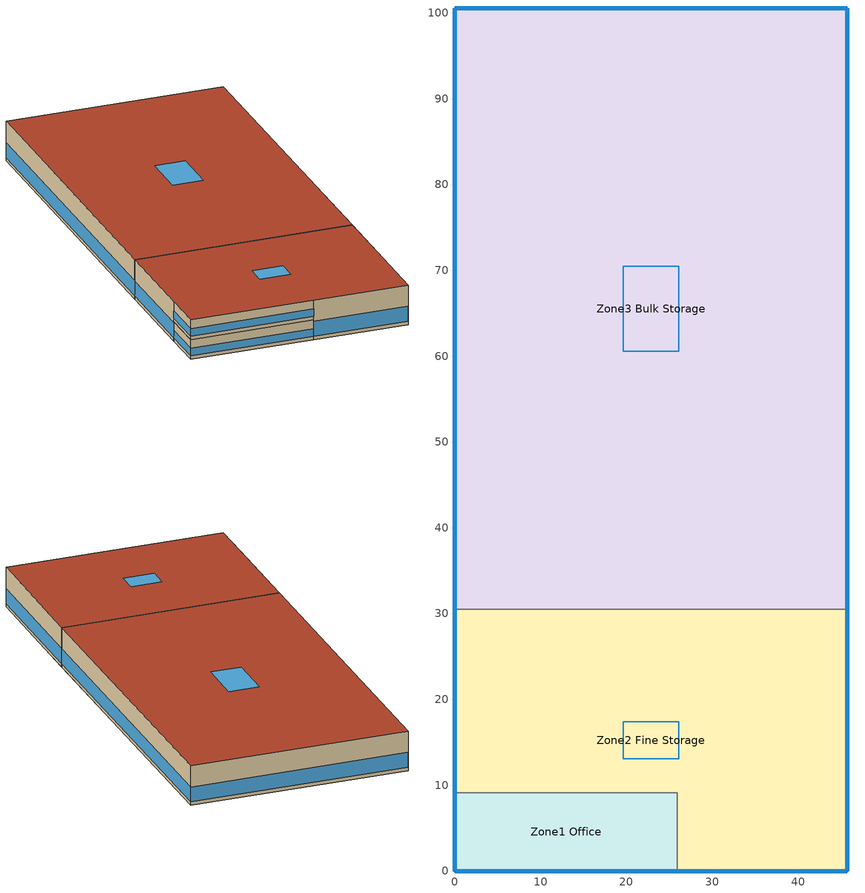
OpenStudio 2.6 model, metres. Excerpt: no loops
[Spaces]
Zone3 Bulk Storage
 floor ground: 45.72,100.58 45.72,30.48 0,30.48 0,100.58 z0
 wall outside: 45.72,30.48 45.72,100.58 0,100.58 0,30.48 z0:8.53
 wall to Zone2 Fine Storage: 45.72,30.48 0,30.48 z0:8.53
 window: 0,100.55 0,30.5 / 45.69,100.58 0.03,100.58 / 45.72,30.5 45.72,100.55 z0.76:3.95
 roof outside: 45.72,30.48 45.72,100.58 0,100.58 0,30.48 z8.53
 skylight: 26.09,60.57 26.09,70.49 19.63,70.49 19.63,60.57 z8.53
Zone2 Fine Storage
 floor to Zone1 Office: 0,0 0,9.14 25.91,9.14 25.91,0 z4.27
 floor ground: 45.72,30.48 45.72,0 25.91,0 25.91,9.14 0,9.14 0,30.48 z0
 wall outside: 0,30.48 0,9.14 / 25.91,0 45.72,0 45.72,30.48 z0:8.53; 0,9.14 0,0 25.91,0 z4.27:8.53
 wall to Zone1 Office: 0,9.14 25.91,9.14 25.91,0 z0:4.27
 window: 25.93,0 45.69,0 / 0,30.45 0,9.17 / 45.72,0.03 45.72,30.45 z0.76:3.95; 0.03,0 25.88,0 z5.03:6.62; 0,9.12 0,0.03 z5.03:6.63
 roof outside: 45.72,0 45.72,30.48 0,30.48 0,0 z8.53
 skylight: 26.09,13.08 26.09,17.39 19.63,17.39 19.63,13.08 z8.53
Zone1 Office
 floor ground: 25.91,9.14 25.91,0 0,0 0,9.14 z0
 wall outside: 0,9.14 0,0 25.91,0 z0:4.27
 window: 0.03,0 25.88,0 / 0,9.12 0,0.03 z0.76:2.36
[Schedule:Day]
NECB-A-Service Water Heating Default|Wkdy Day: 7, 0, 0.05, 8, 0, 0.1, 10, 0, 0.5, 16, 0, 0.9, 17, 0, 0.7, 18, 0, 0.5, 19, 0, 0.3, 22, 0, 0.2, 24, 0, 0.05
NECB-A-Service Water Heating Sat Day; NECB-A-Service Water Heating Sun|Hol Day: 24, 0, 0.05
Sys_4_PSZ_ALL_ST=Warehouse storage area medium to bulky palletized items_FL=Building Story 1_SCH=A Occ Sch Tuesday; Sys_4_PSZ_ALL_ST=Warehouse storage area medium to bulky palletized items_FL=Building Story 1_SCH=A Occ Sch Wednesday; Sys_4_PSZ_ALL_ST=Warehouse storage area medium to bulky palletized items_FL=Building Story 1_SCH=A Occ Sch Thursday; Sys_4_PSZ_ALL_ST=Warehouse storage area medium to bulky palletized items_FL=Building Story 1_SCH=A Occ Sch Friday: 8, 0, 0, 19, 0, 1, 24, 0, 0
Sys_4_PSZ_ALL_ST=Warehouse storage area medium to bulky palletized items_FL=Building Story 1_SCH=A Occ Sch Saturday; Sys_4_PSZ_ALL_ST=Warehouse storage area medium to bulky palletized items_FL=Building Story 1_SCH=A Occ Sch Sunday: 24, 0, 0
